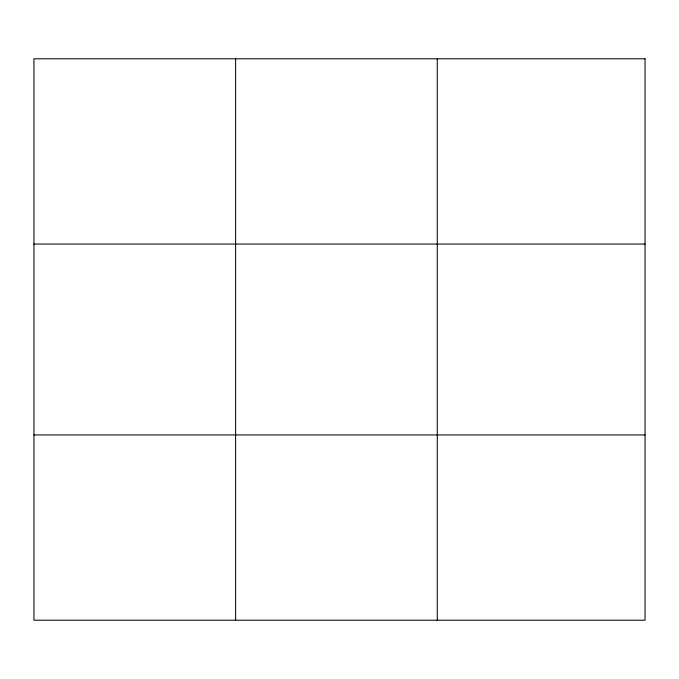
<?xml version="1.0" encoding="UTF-8"?>
<svg xmlns="http://www.w3.org/2000/svg" width="679" height="679" viewBox="0 0 679 679"><rect width="100%" height="100%" fill="white"/><g stroke="black" fill="none" stroke-linecap="round" stroke-linejoin="round"><path stroke-width="1.02" d="M235.613 620.207L235.613 58.793M437.276 620.207L437.276 58.793M33.95 244.058L645.05 244.058M33.95 434.942L645.05 434.942M645.05 58.793L645.05 620.207L33.95 620.207L33.95 58.793L645.05 58.793"/></g></svg>
